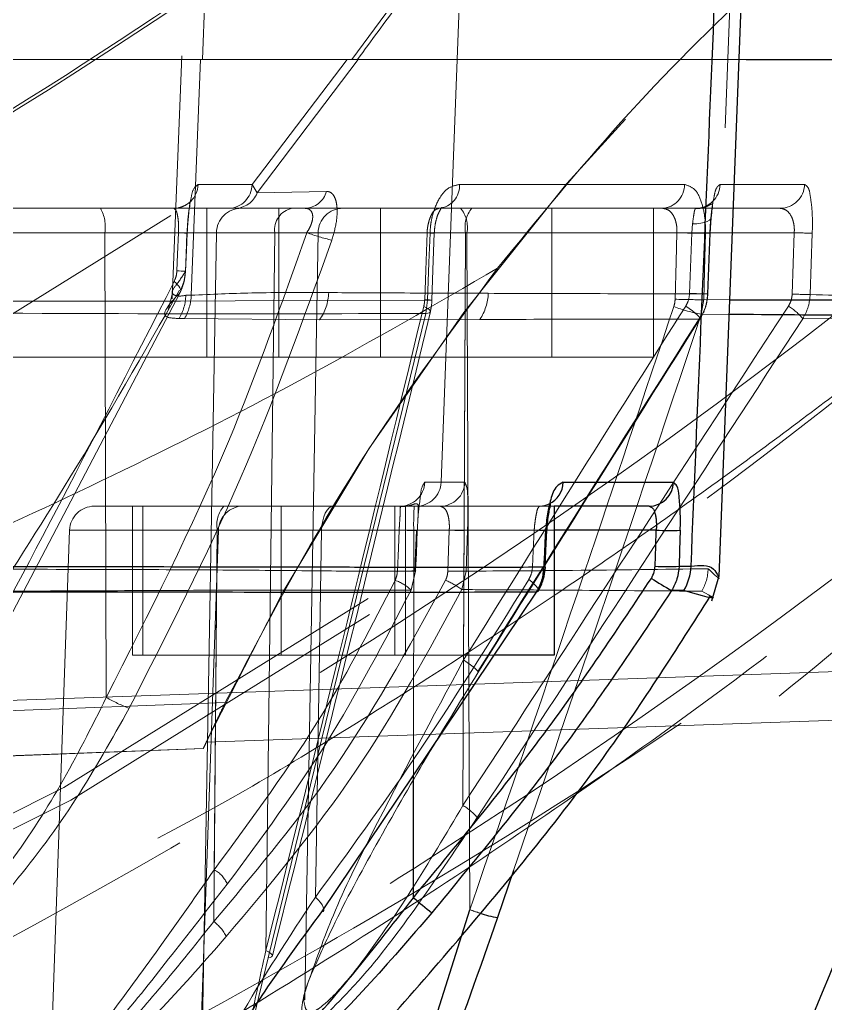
# Model space of a CAD drawing. Header units: millimetres. Extents: x 126 to 938, y 244 to 707.
# Drawn here: x 715.323 to 716.134, y 555.787 to 556.777 of the extents above; entities that cross this region are included whole.
import ezdxf

# ---------------------------------------------------------------- set-up
doc = ezdxf.new("R2010")
doc.units = ezdxf.units.MM
doc.linetypes.add('HIDDEN', pattern=[1.905, 1.27, -0.635])

msp = doc.modelspace()

# ---------------------------------------------------------------- linework, layer by layer
at = {"color": 7, "linetype": 'HIDDEN', "lineweight": 18}
for p, q in [((715.54098, 558.08738), (715.48754, 556.7338)), ((715.50667, 556.73726), (715.55997, 558.08725)), ((715.75203, 556.43725), (715.80944, 557.93725)), ((715.65737, 556.73726), (715.7465, 556.8583)), ((715.48599, 556.74096), (715.47632, 556.49604)), ((708.82942, 556.73726), (716.05453, 556.73726)), ((708.84484, 556.73726), (716.42464, 556.73726)), ((715.65251, 556.73726), (715.48616, 556.73726)), ((715.65737, 556.73726), (715.48797, 556.73726)), ((715.49546, 556.49977), (715.50484, 556.73726)), ((716.36462, 556.73726), (715.50484, 556.73726)), ((716.36651, 556.73726), (715.50667, 556.73726)), ((715.55674, 556.61113), (715.65251, 556.73726)), ((715.66368, 556.73726), (715.56194, 556.60268)), ((715.65251, 556.73726), (715.66368, 556.73726)), ((715.65737, 556.73726), (715.663, 556.73726)), ((716.44406, 556.73726), (715.663, 556.73726)), ((716.71647, 556.73726), (715.66368, 556.73726)), ((715.50239, 556.61118), (715.55674, 556.61113)), ((715.56194, 556.60268), (715.55674, 556.61113)), ((715.7658, 556.61138), (715.99231, 556.61138)), ((716.11336, 556.61138), (716.02829, 556.61138)), ((715.56194, 556.60268), (715.63177, 556.60433)), ((715.40417, 556.58725), (715.19828, 556.58725)), ((715.51121, 556.58725), (715.23621, 556.58725)), ((715.23621, 556.58725), (715.51121, 556.58725)), ((715.47785, 556.58725), (715.26094, 556.58725)), ((715.40417, 556.58725), (715.61013, 556.58725)), ((715.53328, 556.58725), (715.47785, 556.58725)), ((715.51121, 556.58725), (715.51121, 556.43725)), ((715.53328, 556.58725), (715.53926, 556.58725)), ((715.61013, 556.58725), (715.53926, 556.58725)), ((715.76671, 556.58725), (715.54587, 556.58725)), ((715.5838, 556.58725), (715.5838, 556.43725)), ((715.8588, 556.58725), (715.5838, 556.58725)), ((715.5838, 556.58725), (715.8588, 556.58725)), ((715.74496, 556.58725), (715.59725, 556.58725)), ((715.64827, 556.58725), (715.7783, 556.58725)), ((715.68621, 556.58725), (715.68621, 556.43725)), ((715.96121, 556.58725), (715.68621, 556.58725)), ((715.68621, 556.58725), (715.96121, 556.58725)), ((715.97004, 556.58725), (715.74496, 556.58725)), ((715.74858, 556.58782), (715.74868, 556.58765)), ((715.76671, 556.58725), (715.97004, 556.58725)), ((716.08876, 556.58725), (715.7783, 556.58725)), ((715.7783, 556.58725), (716.00368, 556.58725)), ((715.8588, 556.58725), (715.8588, 556.43725)), ((715.96121, 556.58725), (715.96121, 556.43725)), ((716.00368, 556.58725), (716.08876, 556.58725)), ((715.99978, 556.56269), (716.00054, 556.57156)), ((716.01821, 556.56219), (716.01927, 556.57765)), ((715.40851, 556.56269), (715.17447, 556.56269)), ((715.24487, 556.56269), (715.4826, 556.56269)), ((715.40993, 556.09456), (715.40851, 556.56269)), ((715.61184, 556.56269), (715.40851, 556.56269)), ((715.52087, 556.56269), (715.50042, 555.39097)), ((715.77318, 556.56269), (715.52259, 556.56269)), ((715.57066, 555.83984), (715.57958, 556.56269)), ((715.57958, 556.56269), (715.73302, 556.56269)), ((715.62328, 556.56269), (715.60979, 555.79007)), ((715.62328, 556.56269), (715.77183, 556.56269)), ((715.76923, 555.98592), (715.77183, 556.56269)), ((715.76989, 556.13238), (715.77183, 556.56269)), ((715.77183, 556.56269), (716.10298, 556.56269)), ((715.99978, 556.56269), (715.77183, 556.56269)), ((715.77626, 555.88083), (715.77318, 556.56269)), ((715.98469, 556.56269), (715.77318, 556.56269)), ((715.99752, 556.50157), (715.99978, 556.56269)), ((716.01791, 556.56226), (716.01565, 556.50113)), ((716.01829, 556.5622), (716.01603, 556.50108)), ((716.10298, 556.56269), (716.10088, 556.50086)), ((716.11902, 556.50042), (716.12111, 556.56226)), ((715.24374, 556.04405), (715.48436, 556.50244)), ((715.47655, 556.50169), (715.47235, 556.4848)), ((715.73364, 556.4948), (715.73175, 556.48128)), ((716.00928, 556.48058), (716.01181, 556.49526)), ((716.01181, 556.49526), (716.03813, 556.49521)), ((715.57315, 555.83241), (715.73175, 556.48128)), ((716.03755, 556.48037), (716.00928, 556.48058)), ((715.48877, 556.47622), (715.62481, 556.475)), ((715.62481, 556.475), (715.78624, 556.47535)), ((716.11153, 556.47604), (716.33786, 556.47901)), ((715.75203, 556.43725), (713.56112, 556.43725)), ((715.51121, 556.43725), (715.23621, 556.43725)), ((715.23621, 556.43725), (715.51121, 556.43725)), ((715.8588, 556.43725), (715.5838, 556.43725)), ((715.5838, 556.43725), (715.8588, 556.43725)), ((715.96121, 556.43725), (715.68621, 556.43725)), ((715.68621, 556.43725), (715.96121, 556.43725)), ((715.74721, 556.3113), (715.75203, 556.43725)), ((715.74721, 556.3113), (715.73074, 556.3113)), ((715.77112, 556.3113), (715.74721, 556.3113)), ((715.52819, 556.28725), (715.39785, 556.28725)), ((715.39785, 556.28725), (715.52819, 556.28725)), ((715.70072, 556.28725), (715.43621, 556.28725)), ((715.43621, 556.28725), (715.43621, 556.13725)), ((715.44669, 556.28725), (715.44669, 556.13725)), ((715.44669, 556.28725), (715.71121, 556.28725)), ((715.74623, 556.28725), (715.52819, 556.28725)), ((715.52819, 556.28725), (715.70591, 556.28725)), ((715.63891, 556.28725), (715.54785, 556.28725)), ((715.54785, 556.28725), (715.72011, 556.28725)), ((715.58621, 556.28725), (715.58621, 556.13725)), ((715.58621, 556.28725), (715.86121, 556.28725)), ((715.86121, 556.28725), (715.58621, 556.28725)), ((715.84629, 556.28725), (715.63891, 556.28725)), ((715.70072, 556.28725), (715.70072, 556.13725)), ((715.70591, 556.28725), (715.72233, 556.28725)), ((715.71121, 556.13725), (715.71121, 556.28725)), ((715.72011, 556.28725), (715.95677, 556.28725)), ((715.72233, 556.28725), (715.74623, 556.28725)), ((715.86121, 556.28725), (715.84629, 556.28725)), ((715.37286, 556.26312), (715.35282, 555.68929)), ((715.37286, 556.26312), (715.52173, 556.26312)), ((715.52173, 556.26312), (715.37286, 556.26312)), ((715.52286, 556.26312), (715.50253, 555.68084)), ((715.51816, 555.86894), (715.52173, 556.26312)), ((715.51863, 555.92107), (715.52173, 556.26312)), ((715.52173, 556.26312), (715.75543, 556.26312)), ((715.70489, 556.26312), (715.52173, 556.26312)), ((715.52286, 556.26312), (715.62686, 556.26312)), ((715.7196, 556.26312), (715.52286, 556.26312)), ((715.62064, 555.89355), (715.62686, 556.26312)), ((715.62686, 556.26312), (715.84097, 556.26312)), ((715.71943, 556.01615), (715.7196, 556.26312)), ((715.86121, 556.26312), (715.7196, 556.26312)), ((715.75543, 556.26312), (715.75394, 556.22193)), ((715.77235, 556.22184), (715.77385, 556.26304)), ((715.72153, 556.22201), (715.71691, 556.20278)), ((715.71708, 556.20317), (715.72157, 556.22187)), ((715.76796, 556.20324), (715.77235, 556.22184)), ((716.00984, 556.20161), (716.01653, 556.19795)), ((713.24683, 556.01923), (716.95485, 556.14896)), ((715.70072, 556.13725), (715.43621, 556.13725)), ((715.44669, 556.13725), (715.71121, 556.13725)), ((715.80224, 556.13725), (715.58621, 556.13725)), ((715.58621, 556.13725), (715.86121, 556.13725)), ((714.78669, 556.06126), (715.52982, 556.0895)), ((715.5106, 556.0495), (716.24585, 556.07522)), ((714.78337, 556.01556), (715.50771, 556.04309)), ((715.50765, 556.04318), (714.78578, 556.01574))]:
    msp.add_line(p, q, dxfattribs=at)
at = {"color": 7, "linetype": 'Continuous', "lineweight": 25}
for p, q in [((716.02737, 556.21673), (716.09384, 557.93716)), ((716.05453, 556.73726), (716.42656, 556.73726)), ((715.8701, 556.3113), (715.98137, 556.3113)), ((715.95677, 556.28725), (715.86121, 556.28725)), ((715.86121, 556.28725), (715.86121, 556.13725)), ((715.96395, 556.26312), (715.86121, 556.26312)), ((716.02004, 556.19178), (716.02738, 556.21707)), ((715.62703, 555.87861), (715.84343, 556.20074)), ((716.01653, 556.19795), (716.01895, 556.19663)), ((715.86121, 556.13725), (715.80224, 556.13725)), ((715.71934, 555.89294), (715.71943, 556.01615)), ((715.82028, 555.92049), (715.80411, 555.87288))]:
    msp.add_line(p, q, dxfattribs=at)
at = {"color": 7, "linetype": 'HIDDEN', "lineweight": 18, "flags": 128}
for points in [[(716.08244, 557.93725), (716.05994, 557.35485), (716.04538, 556.978), (716.03082, 556.60115), (716.01625, 556.2243)], [(716.00054, 556.57156), (716.00487, 556.57171), (716.00885, 556.57218), (716.01234, 556.57294), (716.01523, 556.57397), (716.01741, 556.57524), (716.01882, 556.5767), (716.0194, 556.5783), (716.01914, 556.57998)], [(715.4826, 556.56269), (715.48172, 556.54121), (715.48103, 556.52433)], [(715.4826, 556.56269), (715.48489, 556.56257), (715.48688, 556.56246), (715.48855, 556.56236), (715.48986, 556.56227), (715.4908, 556.5622), (715.49135, 556.56214), (715.49151, 556.5621), (715.49127, 556.56207)], [(715.48955, 556.52381), (715.49027, 556.54116), (715.49113, 556.56217)], [(715.48969, 556.52371), (715.49057, 556.54519), (715.49127, 556.56207)], [(715.73302, 556.56269), (715.7317, 556.52492), (715.73065, 556.49524)], [(715.73302, 556.56269), (715.73579, 556.56256), (715.73796, 556.56244), (715.73945, 556.56235), (715.74022, 556.56228), (715.74025, 556.56223), (715.73955, 556.56221), (715.73811, 556.56222), (715.73601, 556.56226)], [(715.73364, 556.4948), (715.73496, 556.53258), (715.73601, 556.56226)], [(715.73794, 556.49481), (715.73901, 556.52533), (715.74031, 556.56226)], [(715.98291, 556.49569), (715.98391, 556.53321), (715.98469, 556.56269)], [(716.01358, 556.56226), (716.01259, 556.52474), (716.01181, 556.49526)], [(716.01791, 556.56226), (716.018, 556.56224), (716.01807, 556.56224), (716.01814, 556.56223), (716.01819, 556.56223), (716.01824, 556.56222), (716.01827, 556.56221), (716.01829, 556.5622), (716.01828, 556.56221)], [(715.48969, 556.52371), (715.48994, 556.52373), (715.48978, 556.52378), (715.48923, 556.52384), (715.48829, 556.52391), (715.48697, 556.524), (715.4853, 556.5241), (715.48331, 556.52421), (715.48103, 556.52433)], [(715.47832, 556.51365), (715.48017, 556.51196), (715.48174, 556.51031), (715.48301, 556.50872), (715.48396, 556.50721), (715.48458, 556.50581), (715.48485, 556.50453), (715.48478, 556.5034), (715.48436, 556.50244)], [(716.01565, 556.50113), (716.01574, 556.50112), (716.01582, 556.50111), (716.01588, 556.50111), (716.01594, 556.5011), (716.01598, 556.5011), (716.01601, 556.50109), (716.01603, 556.50108), (716.01603, 556.50108)], [(712.74811, 556.49239), (712.99735, 556.49251), (713.24187, 556.49264), (713.29498, 556.49265), (713.34869, 556.49265), (713.40299, 556.49264), (713.45786, 556.49261), (713.51327, 556.49257), (713.5692, 556.49253), (713.62565, 556.49246), (713.80326, 556.49224), (713.9308, 556.49208), (714.00994, 556.49199), (714.03176, 556.49196), (714.03828, 556.49196), (714.04066, 556.49196), (714.04141, 556.49195), (714.04169, 556.49195), (714.0418, 556.49195), (714.04185, 556.49195), (714.04187, 556.49195), (714.04188, 556.49195), (714.04188, 556.49195), (714.04188, 556.49195), (714.04189, 556.49195), (714.04189, 556.49195), (714.16291, 556.492), (714.29591, 556.4922), (714.43988, 556.49255), (714.81226, 556.49379), (715.15268, 556.49422), (715.19306, 556.49416), (715.2329, 556.49408), (715.2722, 556.49399), (715.31095, 556.49389), (715.34927, 556.49381), (715.38709, 556.49377), (715.42439, 556.49376), (715.46116, 556.49379), (715.46394, 556.4938), (715.48455, 556.49387), (715.53978, 556.49406), (715.62424, 556.49437), (715.73364, 556.4948)], [(715.73364, 556.4948), (715.73575, 556.49477), (715.73718, 556.49476), (715.73789, 556.49478), (715.73785, 556.49483), (715.73708, 556.4949), (715.73559, 556.49499), (715.73343, 556.49511), (715.73065, 556.49524)], [(715.72974, 556.48848), (715.73235, 556.48716), (715.73437, 556.4859), (715.73571, 556.48472), (715.73634, 556.48367), (715.73625, 556.48277), (715.73544, 556.48206), (715.73392, 556.48156), (715.73175, 556.48128)], [(716.00775, 556.47562), (716.00828, 556.47598), (716.00808, 556.47681), (716.00715, 556.47805), (716.00553, 556.47969), (716.00328, 556.48165), (716.00047, 556.48388), (715.9972, 556.4863), (715.99358, 556.48881)], [(715.63891, 556.28725), (715.63661, 556.28679), (715.63439, 556.28543), (715.63234, 556.28322), (715.63053, 556.28024), (715.62904, 556.2766), (715.6279, 556.27242), (715.62716, 556.26788), (715.62686, 556.26312)], [(715.85053, 556.28765), (715.85614, 556.28968), (715.85729, 556.28981), (715.85729, 556.28982)], [(715.70319, 556.2221), (715.70414, 556.24508), (715.70489, 556.26312)], [(715.72324, 556.26304), (715.72336, 556.26292), (715.72269, 556.26284), (715.72125, 556.2628), (715.71909, 556.26279), (715.71628, 556.26282), (715.7129, 556.26289), (715.70906, 556.26299), (715.70489, 556.26312)], [(715.72071, 556.22179), (715.72149, 556.24036), (715.72242, 556.26283)], [(715.72324, 556.26304), (715.72228, 556.24006), (715.72153, 556.22201)], [(715.84097, 556.26312), (715.84003, 556.24241), (715.83929, 556.22612)], [(715.83929, 556.22612), (715.84288, 556.226), (715.84601, 556.2259), (715.84857, 556.22584), (715.85049, 556.22581), (715.85172, 556.22581), (715.85222, 556.22586), (715.85221, 556.22585)], [(715.70319, 556.2221), (715.70736, 556.22196), (715.71119, 556.22186), (715.71457, 556.22179), (715.71738, 556.22176), (715.71954, 556.22177), (715.72098, 556.22181), (715.72165, 556.2219), (715.72153, 556.22201)], [(715.83557, 556.21347), (715.83854, 556.21111), (715.84105, 556.20885), (715.84302, 556.20675), (715.8444, 556.20489), (715.84515, 556.20331), (715.84523, 556.20207), (715.84513, 556.20177)], [(715.78417, 556.11936), (715.78469, 556.11972), (715.78448, 556.12052), (715.78355, 556.12175), (715.78192, 556.12337), (715.77965, 556.12531), (715.77682, 556.12751), (715.77353, 556.12989), (715.76989, 556.13238)], [(715.62064, 555.89355), (715.62335, 555.8908), (715.62561, 555.88816), (715.62735, 555.8857), (715.62851, 555.88352), (715.62907, 555.88167), (715.62901, 555.8802), (715.62832, 555.87918), (715.62703, 555.87861)], [(715.57315, 555.83241), (715.57513, 555.83274), (715.57649, 555.83329), (715.57718, 555.83404), (715.57719, 555.83496), (715.57651, 555.83603), (715.57517, 555.83723), (715.5732, 555.83851), (715.57066, 555.83984)]]:
    msp.add_lwpolyline(points, dxfattribs=at)
at = {"color": 7, "linetype": 'Continuous', "lineweight": 25, "flags": 128}
for points in [[(715.85186, 556.22582), (715.85262, 556.24256), (715.85354, 556.26282)], [(715.85263, 556.26304), (715.85363, 556.26293), (715.85389, 556.26286), (715.85354, 556.26282)], [(715.96273, 556.22678), (715.96341, 556.24714), (715.96395, 556.26312)], [(715.98809, 556.26304), (715.98741, 556.24269), (715.98688, 556.2267)], [(715.85094, 556.22604), (715.85195, 556.22593), (715.85222, 556.22586)], [(715.84513, 556.20177), (715.84465, 556.2012), (715.84343, 556.20074)], [(715.50046, 555.39097), (715.5004, 555.38974), (715.50135, 555.3533), (715.50541, 555.32747), (715.51038, 555.31502), (715.51699, 555.30831), (715.52519, 555.30732), (715.53492, 555.31205), (715.54995, 555.32699), (715.5677, 555.35204), (715.58099, 555.37436), (715.59538, 555.40116), (715.61079, 555.43246), (715.62983, 555.47425), (715.65052, 555.52296), (715.67272, 555.57858), (715.70786, 555.67335), (715.7418, 555.77237), (715.77626, 555.88083), (715.77626, 555.88083)]]:
    msp.add_lwpolyline(points, dxfattribs=at)
at = {"color": 7, "linetype": 'HIDDEN', "lineweight": 18}
for centre, radius, start, end in [((712.47371, 561.18726), 5.5, 269.99998, 90.00002), ((712.47371, 561.18726), 5.5, 269.99998, 90.00002), ((712.4737, 561.18726), 5.93539, 272.000065, 357.999935), ((712.47371, 561.18726), 5.95, 271.99999, 358.00001), ((712.47371, 561.18725), 5.94999, 271.999934, 358.000066), ((717.77371, 554.98725), 2.5, 93.77866, 154.8558), ((715.47767, 556.61199), 0.02474, 270.41548, 358.11909), ((715.53254, 556.61144), 0.0242, 271.75124, 359.26601), ((715.74279, 556.61019), 0.02304, 275.40283, 2.95889), ((715.96867, 556.61086), 0.02365, 273.31625, 1.25909), ((716.00351, 556.61204), 0.02479, 270.40879, 358.47), ((716.08858, 556.61205), 0.02479, 270.41562, 358.46317), ((715.53916, 556.6118), 0.02454, 270.24195, 338.19481), ((715.60947, 556.61035), 0.02311, 271.65002, 344.88015), ((715.37007, 556.56857), 0.03888, 351.31069, 28.72589), ((715.54587, 556.56226), 0.025, 90.00114, 178.99968), ((715.60157, 556.56551), 0.02217, 101.22274, 187.30832), ((715.64828, 556.56225), 0.025, 90.01284, 178.98798), ((715.74471, 556.56833), 0.02902, 348.80675, 40.70706), ((715.80032, 556.56833), 0.02903, 139.31045, 191.18874), ((715.80032, 556.56833), 0.02903, 139.31045, 191.18874), ((715.68412, 556.76142), 0.21146, 250.01368, 257.16339), ((716.00867, 557.1955), 0.63326, 267.82992, 270.44436), ((716.02264, 557.07796), 0.51577, 267.45901, 269.51641), ((716.12846, 557.2464), 0.68418, 267.86597, 269.38511), ((715.43969, 556.50152), 0.05041, 329.98936, 357.95231), ((715.44498, 556.50139), 0.05051, 330.10655, 358.15977), ((715.58347, 556.50407), 0.05054, 324.87774, 358.05026), ((715.74422, 556.50333), 0.05049, 326.34437, 358.06918), ((716.01958, 556.98621), 0.48514, 267.39405, 269.58138), ((716.12796, 557.24127), 0.74091, 267.9053, 269.30814), ((716.00702, 557.13716), 0.64193, 267.84752, 270.42694), ((716.03685, 556.63179), 0.1537, 248.94036, 259.66525), ((716.07088, 556.44398), 0.05177, 38.26042, 59.67831), ((715.70583, 556.31218), 0.02492, 270.16777, 357.98087), ((715.72228, 556.3122), 0.02495, 270.10612, 357.92582), ((715.74619, 556.3122), 0.02495, 270.1091, 357.91598), ((715.39785, 556.26225), 0.025, 90.00075, 177.99688), ((715.54966, 556.26857), 0.02846, 138.96971, 191.03447), ((715.54966, 556.26857), 0.02846, 138.96971, 191.03447), ((715.54785, 556.26226), 0.025, 89.99584, 178.00863), ((716.01278, 556.269), 0.29323, 176.43159, 181.14842), ((715.84624, 556.31023), 0.02298, 270.10683, 295.55106), ((715.76554, 556.46201), 0.19915, 267.08997, 272.39085), ((715.85341, 556.51757), 0.25475, 267.20055, 270.02893), ((715.96618, 556.22619), 0.05011, 330.61535, 357.83405), ((715.68873, 556.17432), 0.04005, 45.28918, 72.35523), ((715.72611, 556.14955), 0.06808, 52.05657, 67.89829), ((715.76411, 556.42112), 0.19945, 267.07548, 272.36825), ((715.49074, 556.23624), 0.1631, 240.3011, 249.24663), ((715.73874, 555.93586), 0.05861, 40.07514, 58.65965), ((715.50539, 555.89582), 0.02852, 22.21628, 62.32406), ((715.85392, 556.09007), 0.22318, 249.63676, 252.34787), ((715.4953, 555.83719), 0.03912, 24.97949, 54.23775)]:
    msp.add_arc(centre, radius, start, end, dxfattribs=at)
at = {"color": 7, "linetype": 'Continuous', "lineweight": 25}
for centre, radius, start, end in [((715.84511, 556.31193), 0.025, 296.21316, 358.55902), ((715.95659, 556.31205), 0.02479, 270.43087, 358.27028), ((715.97689, 556.51431), 0.25152, 267.05105, 272.55288), ((715.97568, 556.47804), 0.25159, 267.05149, 272.55249), ((715.94863, 556.22862), 0.0504, 328.59575, 357.81794), ((716.18552, 556.56715), 0.4191, 237.28151, 240.54564), ((716.10886, 556.34989), 0.60044, 229.55422, 231.82763), ((715.82133, 555.97871), 0.10722, 250.8986, 260.75926)]:
    msp.add_arc(centre, radius, start, end, dxfattribs=at)
at = {"color": 7, "linetype": 'HIDDEN', "lineweight": 18}
for points, knots in [([(713.32422, 555.94271), (713.39997, 555.95612), (713.55506, 555.98358), (713.79058, 556.03844), (714.02387, 556.10312), (714.24828, 556.17633), (714.46913, 556.25863), (714.70096, 556.35681), (714.96272, 556.48321), (715.24364, 556.63952), (715.53665, 556.82814), (715.81932, 557.03818), (716.07888, 557.26003), (716.28913, 557.4644), (716.46201, 557.65074), (716.57322, 557.78161), (716.64919, 557.87641), (716.6896, 557.92815), (716.7301, 557.98138), (716.77065, 558.03614), (716.8112, 558.09244), (716.85514, 558.15519), (716.90593, 558.23015), (716.96651, 558.32337), (717.03615, 558.43611), (717.11342, 558.56913), (717.19669, 558.72325), (717.29871, 558.92904), (717.40571, 559.17365), (717.50579, 559.44242), (717.59077, 559.71076), (717.66172, 559.98299), (717.72009, 560.26331), (717.74642, 560.44713), (717.75922, 560.53652)], [0, 0, 0, 0, 0.033674, 0.068946, 0.10582, 0.139632, 0.172255, 0.20898, 0.249812, 0.299457, 0.349625, 0.402272, 0.453508, 0.499002, 0.530557, 0.564763, 0.574161, 0.583741, 0.593502, 0.603445, 0.61357, 0.623876, 0.636985, 0.653208, 0.672544, 0.694992, 0.720552, 0.749221, 0.795531, 0.837364, 0.874724, 0.918717, 0.960475, 1, 1, 1, 1]), ([(717.74884, 560.47261), (717.7305, 560.34897), (717.68872, 560.06727), (717.57569, 559.63879), (717.42042, 559.19205), (717.22849, 558.76699), (717.00437, 558.36625), (716.75049, 557.9924), (716.47009, 557.64739), (716.13336, 557.29894), (715.73439, 556.95991), (715.2706, 556.6454), (714.78714, 556.38604), (714.2908, 556.18256), (713.81765, 556.03516), (713.50702, 555.97745), (713.3682, 555.95166)], [0, 0, 0, 0, 0.055568, 0.126608, 0.196696, 0.265763, 0.333769, 0.40069, 0.466522, 0.531278, 0.615982, 0.698907, 0.780096, 0.859549, 0.937235, 1, 1, 1, 1]), ([(718.36634, 560.21503), (718.32999, 560.02753), (718.25729, 559.65243), (718.08016, 559.10623), (717.85521, 558.57822), (717.57938, 558.07401), (717.25608, 557.59822), (716.88812, 557.15507), (716.47861, 556.74881), (716.04624, 556.3959), (715.59849, 556.09423), (715.13586, 555.83786), (714.63964, 555.61919), (714.11459, 555.44399), (713.57296, 555.3204), (713.02487, 555.24357), (712.65747, 555.23402), (712.47371, 555.22925)], [0, 0, 0, 0, 0.068199, 0.136432, 0.204715, 0.273056, 0.341471, 0.409974, 0.478574, 0.54729, 0.609103, 0.671276, 0.736055, 0.80262, 0.86875, 0.934351, 1, 1, 1, 1]), ([(716.69656, 557.24331), (716.67659, 557.23357), (716.62774, 557.20977), (716.54283, 557.16415), (716.4505, 557.10939), (716.36076, 557.05045), (716.28224, 556.99437), (716.18368, 556.91819), (716.06351, 556.8139), (715.92762, 556.67789), (715.84478, 556.57666), (715.80416, 556.52702)], [0, 0, 0, 0, 0.057736, 0.141212, 0.250421, 0.336595, 0.420164, 0.501131, 0.660243, 0.833374, 1, 1, 1, 1]), ([(715.74816, 556.85357), (715.73363, 556.8336), (715.70537, 556.79474), (715.67686, 556.75606), (715.663, 556.73726)], [0, 0, 0, 0, 0.513887, 1, 1, 1, 1]), ([(714.32608, 555.43201), (714.52368, 555.50266), (714.91933, 555.64413), (715.4812, 555.93538), (716.01464, 556.2768), (716.33618, 556.5503), (716.49636, 556.68656)], [0, 0, 0, 0, 0.249132, 0.498847, 0.750329, 1, 1, 1, 1]), ([(716.49486, 556.68734), (716.47063, 556.66617), (716.4123, 556.61521), (716.30806, 556.52812), (716.20421, 556.44551), (716.1096, 556.37357), (716.03366, 556.31758), (715.95094, 556.25862), (715.86123, 556.19701), (715.76438, 556.13301), (715.66001, 556.06731), (715.49439, 555.96573), (715.3265, 555.8843), (715.15701, 555.79509), (714.91169, 555.66225), (714.67943, 555.5804), (714.49332, 555.51481)], [0, 0, 0, 0, 0.041355, 0.099537, 0.17456, 0.211876, 0.25229, 0.295805, 0.342425, 0.392152, 0.444988, 0.500938, 0.641743, 0.684457, 0.747151, 1, 1, 1, 1]), ([(716.69848, 556.68362), (716.56139, 556.56087), (716.28736, 556.3155), (715.91417, 556.04593), (715.60452, 555.84838), (715.36603, 555.71095), (715.12219, 555.58321), (714.95498, 555.50759), (714.87128, 555.46975)], [0, 0, 0, 0, 0.250349, 0.500419, 0.625483, 0.750246, 0.87499, 1, 1, 1, 1]), ([(715.49127, 556.56207), (715.49143, 556.56547), (715.49176, 556.57211), (715.49268, 556.58158), (715.49375, 556.5902), (715.49561, 556.59873), (715.49683, 556.60695), (715.50103, 556.61015), (715.50239, 556.61118)], [0, 0, 0, 0, 0.1976984, 0.3867684, 0.5537725, 0.6999268, 0.9031562, 1, 1, 1, 1]), ([(715.73601, 556.56226), (715.73623, 556.5655), (715.73667, 556.57193), (715.73927, 556.58393), (715.74435, 556.59656), (715.75356, 556.60857), (715.76203, 556.61052), (715.7658, 556.61138)], [0, 0, 0, 0, 0.156827, 0.311562, 0.590203, 0.817645, 1, 1, 1, 1]), ([(715.99231, 556.61138), (715.99575, 556.61019), (716.00406, 556.6073), (716.00971, 556.59368), (716.01335, 556.57869), (716.0135, 556.56794), (716.01358, 556.56226)], [0, 0, 0, 0, 0.183182, 0.442793, 0.705927, 1, 1, 1, 1]), ([(716.02829, 556.61138), (716.02724, 556.61056), (716.0239, 556.60792), (716.0225, 556.60009), (716.02031, 556.59068), (716.01955, 556.58371), (716.01914, 556.57998)], [0, 0, 0, 0, 0.117067, 0.374298, 0.665295, 1, 1, 1, 1]), ([(716.12111, 556.56226), (716.12119, 556.56676), (716.12134, 556.57569), (716.12082, 556.58853), (716.11905, 556.59927), (716.11794, 556.60793), (716.11445, 556.61057), (716.11336, 556.61138)], [0, 0, 0, 0, 0.265265, 0.526795, 0.748768, 0.922036, 1, 1, 1, 1]), ([(715.63177, 556.60433), (715.63306, 556.60416), (715.63573, 556.60382), (715.63896, 556.60059), (715.64111, 556.59586), (715.64236, 556.58961), (715.64257, 556.5821), (715.64154, 556.57032), (715.63894, 556.5614), (715.63714, 556.55524)], [0, 0, 0, 0, 0.069261, 0.144254, 0.237233, 0.352787, 0.491363, 0.648858, 1, 1, 1, 1]), ([(715.49089, 556.59117), (715.48979, 556.59054), (715.48706, 556.58898), (715.48402, 556.58815), (715.48221, 556.58765)], [0, 0, 0, 0, 0.403341, 1, 1, 1, 1]), ([(715.49149, 556.56211), (715.49165, 556.56577), (715.49193, 556.5724), (715.49302, 556.58107), (715.49319, 556.58722), (715.49455, 556.59076), (715.49305, 556.59305), (715.49179, 556.59162), (715.491, 556.59123), (715.49089, 556.59117)], [0, 0, 0, 0, 0.329709, 0.597745, 0.785162, 0.887102, 0.919471, 0.987829, 1, 1, 1, 1]), ([(715.74033, 556.56225), (715.74053, 556.565), (715.74089, 556.57001), (715.74238, 556.57644), (715.74417, 556.58185), (715.74586, 556.58453), (715.74784, 556.589), (715.74854, 556.58788), (715.74858, 556.58782)], [0, 0, 0, 0, 0.295409, 0.539557, 0.729007, 0.863746, 0.992258, 1, 1, 1, 1]), ([(716.01927, 556.57765), (716.01954, 556.57981), (716.02, 556.58346), (716.02012, 556.58763), (716.02103, 556.59064), (716.01916, 556.59183), (716.01705, 556.58998), (716.0137, 556.58879), (716.00895, 556.58712), (716.00529, 556.58702), (716.00333, 556.58697)], [0, 0, 0, 0, 0.204906, 0.347475, 0.424325, 0.456728, 0.528277, 0.650915, 0.813344, 1, 1, 1, 1]), ([(715.47785, 556.58725), (715.47861, 556.58666), (715.4804, 556.58525), (715.48138, 556.58158), (715.48222, 556.57745), (715.48264, 556.57277), (715.48284, 556.56779), (715.48268, 556.56439), (715.4826, 556.56269)], [0, 0, 0, 0, 0.110522, 0.2584978, 0.4210141, 0.6058679, 0.8021306, 1, 1, 1, 1]), ([(715.61184, 556.56269), (715.61283, 556.56427), (715.6147, 556.56724), (715.61663, 556.5718), (715.61774, 556.57594), (715.61798, 556.57963), (715.61734, 556.58279), (715.61577, 556.58533), (715.61322, 556.58701), (715.6112, 556.58717), (715.61013, 556.58725)], [0, 0, 0, 0, 0.1840221, 0.3472166, 0.4879985, 0.6069413, 0.7097332, 0.8025969, 0.894936, 1, 1, 1, 1]), ([(715.74496, 556.58725), (715.7434, 556.5867), (715.73996, 556.58549), (715.73746, 556.58089), (715.73556, 556.57651), (715.73432, 556.57217), (715.73341, 556.56752), (715.73315, 556.56431), (715.73302, 556.56269)], [0, 0, 0, 0, 0.166453, 0.3667, 0.509839, 0.666481, 0.831611, 1, 1, 1, 1]), ([(715.98469, 556.56269), (715.98473, 556.56431), (715.98479, 556.56751), (715.98412, 556.57219), (715.98289, 556.57656), (715.98069, 556.58112), (715.97678, 556.5859), (715.97232, 556.5868), (715.97004, 556.58725)], [0, 0, 0, 0, 0.153229, 0.303169, 0.446669, 0.58128, 0.785346, 1, 1, 1, 1]), ([(716.00054, 556.57156), (716.00076, 556.57366), (716.00115, 556.57749), (716.00206, 556.58225), (716.0025, 556.58558), (716.0034, 556.58685), (716.00368, 556.58725)], [0, 0, 0, 0, 0.393242, 0.71374, 0.909097, 1, 1, 1, 1]), ([(716.01914, 556.57998), (716.01883, 556.57672), (716.01829, 556.57082), (716.01803, 556.56491), (716.01791, 556.56226)], [0, 0, 0, 0, 0.5521761, 1, 1, 1, 1]), ([(716.08876, 556.58725), (716.09077, 556.58687), (716.09526, 556.58603), (716.0992, 556.58104), (716.10141, 556.57613), (716.10254, 556.57179), (716.10311, 556.56727), (716.10302, 556.56423), (716.10298, 556.56269)], [0, 0, 0, 0, 0.190692, 0.426485, 0.565097, 0.709257, 0.85278, 1, 1, 1, 1]), ([(715.40993, 556.09456), (715.45302, 556.17958), (715.53001, 556.3315), (715.58682, 556.49201), (715.61184, 556.56269)], [0, 0, 0, 0, 0.559605, 1, 1, 1, 1]), ([(715.63714, 556.55524), (715.60806, 556.47442), (715.54996, 556.31293), (715.47192, 556.16008), (715.43294, 556.08372)], [0, 0, 0, 0, 0.500452, 1, 1, 1, 1]), ([(715.80416, 556.52702), (715.7416, 556.49066), (715.61816, 556.4189), (715.4309, 556.32399), (715.15759, 556.19691), (714.94061, 556.11755), (714.78669, 556.06126)], [0, 0, 0, 0, 0.193618, 0.382081, 0.561679, 1, 1, 1, 1]), ([(715.49007, 556.49972), (715.48678, 556.49902), (715.48218, 556.49804), (715.47404, 556.50208), (715.48282, 556.51292), (715.48695, 556.51941), (715.48969, 556.52371)], [0, 0, 0, 0, 0.251537, 0.352353, 0.570331, 1, 1, 1, 1]), ([(715.47832, 556.51365), (715.47913, 556.51554), (715.48058, 556.51897), (715.48089, 556.52267), (715.48103, 556.52433)], [0, 0, 0, 0, 0.551823, 1, 1, 1, 1]), ([(715.48436, 556.50244), (715.48582, 556.5058), (715.48877, 556.5126), (715.48938, 556.51998), (715.48969, 556.52371)], [0, 0, 0, 0, 0.49496, 1, 1, 1, 1]), ([(715.48484, 556.50469), (715.48599, 556.50746), (715.48854, 556.51358), (715.4892, 556.52019), (715.48955, 556.52381)], [0, 0, 0, 0, 0.452571, 1, 1, 1, 1]), ([(715.80416, 556.52702), (715.7532, 556.45826), (715.65039, 556.31956), (715.57024, 556.16663), (715.52982, 556.0895)], [0, 0, 0, 0, 0.495669, 1, 1, 1, 1]), ([(715.47832, 556.51365), (715.43441, 556.42785), (715.3561, 556.27486), (715.27487, 556.1234), (715.2392, 556.05688)], [0, 0, 0, 0, 0.560781, 1, 1, 1, 1]), ([(715.48368, 556.50478), (715.4475, 556.4415), (715.38213, 556.32718), (715.28666, 556.17913), (715.21482, 556.06659), (715.15542, 555.97972), (715.10182, 555.90274), (715.04289, 555.81916), (714.97076, 555.71739), (714.87848, 555.58725), (714.76097, 555.421), (714.6751, 555.29726), (714.6279, 555.22925)], [0, 0, 0, 0, 0.142274, 0.257015, 0.343828, 0.40293, 0.462434, 0.526939, 0.602574, 0.705956, 0.838389, 1, 1, 1, 1]), ([(715.48436, 556.50244), (715.4748, 556.49226), (715.46059, 556.47712), (715.47773, 556.47651), (715.48334, 556.47631)], [0, 0, 0, 0, 0.6723115, 1, 1, 1, 1]), ([(715.49546, 556.49977), (715.49442, 556.49972), (715.49262, 556.49965), (715.49082, 556.4997), (715.49007, 556.49972)], [0, 0, 0, 0, 0.580721, 1, 1, 1, 1]), ([(715.63398, 556.50235), (715.60813, 556.50246), (715.56194, 556.50265), (715.51579, 556.50065), (715.49546, 556.49977)], [0, 0, 0, 0, 0.559586, 1, 1, 1, 1]), ([(715.79468, 556.50163), (715.76468, 556.50175), (715.71112, 556.50196), (715.65755, 556.50224), (715.63398, 556.50235)], [0, 0, 0, 0, 0.559995, 1, 1, 1, 1]), ([(716.01565, 556.50113), (715.9744, 556.50118), (715.90074, 556.50128), (715.82709, 556.50152), (715.79468, 556.50163)], [0, 0, 0, 0, 0.560014, 1, 1, 1, 1]), ([(715.99752, 556.50157), (715.99724, 556.49904), (715.99673, 556.49452), (715.99454, 556.49055), (715.99358, 556.48881)], [0, 0, 0, 0, 0.5605066, 1, 1, 1, 1]), ([(716.00775, 556.47562), (716.00992, 556.47961), (716.01425, 556.48759), (716.01519, 556.49662), (716.01565, 556.50113)], [0, 0, 0, 0, 0.500413, 1, 1, 1, 1]), ([(716.0083, 556.47618), (716.0104, 556.48008), (716.01459, 556.48787), (716.0155, 556.49667), (716.01596, 556.50107)], [0, 0, 0, 0, 0.5008682, 1, 1, 1, 1]), ([(716.09701, 556.48867), (716.09818, 556.4908), (716.10028, 556.49462), (716.1007, 556.49895), (716.10088, 556.50086)], [0, 0, 0, 0, 0.558281, 1, 1, 1, 1]), ([(716.11153, 556.47604), (716.11357, 556.47982), (716.11768, 556.48745), (716.11857, 556.49607), (716.11902, 556.50042)], [0, 0, 0, 0, 0.495926, 1, 1, 1, 1]), ([(716.34149, 556.49615), (716.29995, 556.49662), (716.22578, 556.49746), (716.15164, 556.49951), (716.11902, 556.50042)], [0, 0, 0, 0, 0.5600406, 1, 1, 1, 1]), ([(715.72974, 556.48848), (715.73, 556.48972), (715.73047, 556.49196), (715.73059, 556.49424), (715.73065, 556.49524)], [0, 0, 0, 0, 0.557371, 1, 1, 1, 1]), ([(715.7364, 556.48332), (715.73676, 556.48503), (715.73757, 556.48882), (715.73781, 556.49269), (715.73794, 556.49481)], [0, 0, 0, 0, 0.451326, 1, 1, 1, 1]), ([(715.98291, 556.49569), (715.98282, 556.49429), (715.98265, 556.4918), (715.98194, 556.48941), (715.98162, 556.48835)], [0, 0, 0, 0, 0.5602827, 1, 1, 1, 1]), ([(715.73175, 556.48128), (715.64148, 556.4811), (715.44836, 556.48073), (715.14176, 556.48262), (714.80121, 556.48254), (714.43071, 556.48148), (714.03481, 556.48113), (713.6184, 556.4823), (713.18742, 556.48257), (712.89533, 556.48244), (712.74797, 556.48238)], [0, 0, 0, 0, 0.09077, 0.19416, 0.308279, 0.433164, 0.566678, 0.706322, 0.851841, 1, 1, 1, 1]), ([(715.72974, 556.48848), (715.70041, 556.36726), (715.64806, 556.15088), (715.5943, 555.93484), (715.57066, 555.83984)], [0, 0, 0, 0, 0.560219, 1, 1, 1, 1]), ([(715.57727, 555.83453), (715.60159, 555.93225), (715.65536, 556.14834), (715.70772, 556.36477), (715.7364, 556.48332)], [0, 0, 0, 0, 0.452268, 1, 1, 1, 1]), ([(716.09701, 556.48867), (716.03587, 556.39479), (715.92668, 556.22716), (715.81734, 556.05963), (715.76923, 555.98592)], [0, 0, 0, 0, 0.560005, 1, 1, 1, 1]), ([(715.76989, 556.13238), (715.81145, 556.19904), (715.88567, 556.31806), (715.96061, 556.43664), (715.99358, 556.48881)], [0, 0, 0, 0, 0.560029, 1, 1, 1, 1]), ([(715.77626, 555.88083), (715.81485, 555.99414), (715.88378, 556.19649), (715.95173, 556.39917), (715.98162, 556.48835)], [0, 0, 0, 0, 0.5599832, 1, 1, 1, 1]), ([(716.00928, 556.48058), (715.97125, 556.36705), (715.90867, 556.18021), (715.84519, 555.99367), (715.82028, 555.92049)], [0, 0, 0, 0, 0.607649, 1, 1, 1, 1]), ([(715.48334, 556.47631), (715.48432, 556.47628), (715.48613, 556.47622), (715.48794, 556.47622), (715.48877, 556.47622)], [0, 0, 0, 0, 0.54374, 1, 1, 1, 1]), ([(715.78359, 555.9736), (715.84485, 556.06736), (715.95425, 556.23478), (716.06347, 556.40232), (716.11153, 556.47604)], [0, 0, 0, 0, 0.560007, 1, 1, 1, 1]), ([(716.00775, 556.47562), (715.96582, 556.40924), (715.89095, 556.29071), (715.8168, 556.17172), (715.78417, 556.11936)], [0, 0, 0, 0, 0.559976, 1, 1, 1, 1]), ([(715.78429, 556.12084), (715.81785, 556.17468), (715.89201, 556.29368), (715.96689, 556.41222), (716.00789, 556.47712)], [0, 0, 0, 0, 0.452511, 1, 1, 1, 1]), ([(715.78624, 556.47535), (715.82762, 556.47543), (715.90145, 556.47555), (715.97529, 556.4756), (716.00775, 556.47562)], [0, 0, 0, 0, 0.560329, 1, 1, 1, 1]), ([(714.87128, 555.46975), (714.96502, 555.51056), (715.15243, 555.59217), (715.42615, 555.73011), (715.73708, 555.90436), (716.07984, 556.12204), (716.31738, 556.31103), (716.43566, 556.40514)], [0, 0, 0, 0, 0.167667, 0.335197, 0.502428, 0.752236, 1, 1, 1, 1]), ([(715.97131, 555.41458), (715.97199, 555.41461), (715.97945, 555.41492), (715.94265, 555.39718), (715.92492, 555.38544), (715.87197, 555.35925), (715.81721, 555.3323), (715.75312, 555.30225), (715.70202, 555.27902), (715.66476, 555.26242), (715.64176, 555.25229), (715.62, 555.2428), (715.59966, 555.23402), (715.58091, 555.22598), (715.54325, 555.21), (715.47848, 555.18303), (715.38094, 555.14398), (715.27684, 555.10424), (715.19219, 555.0788), (715.13652, 555.06767), (715.1052, 555.06852), (715.07775, 555.07071), (715.04951, 555.07378), (715.01981, 555.07807), (714.979, 555.08533), (714.92984, 555.09648), (714.87522, 555.11179), (714.82715, 555.12728), (714.78568, 555.14197), (714.7509, 555.15518), (714.72735, 555.16452), (714.71304, 555.17036), (714.70594, 555.17327), (714.69961, 555.17589), (714.69405, 555.17822), (714.68925, 555.18025), (714.6761, 555.18577), (714.65692, 555.19542), (714.63188, 555.20297), (714.62609, 555.21743), (714.62721, 555.22589), (714.63148, 555.23485), (714.63869, 555.24464), (714.64882, 555.25532), (714.66177, 555.26685), (714.67632, 555.27826), (714.69343, 555.29063), (714.71491, 555.30509), (714.74442, 555.32374), (714.78378, 555.34727), (714.83481, 555.37647), (714.89873, 555.41193), (714.96865, 555.4501), (715.02393, 555.4802), (715.05957, 555.4997), (715.07809, 555.50984), (715.095, 555.51912), (715.11023, 555.5275), (715.12372, 555.53494), (715.18151, 555.56686), (715.28637, 555.62573), (715.43912, 555.71354), (715.59305, 555.80532), (715.74328, 555.90141), (715.88862, 555.99987), (716.05676, 556.12116), (716.2182, 556.24438), (716.32832, 556.33927), (716.36934, 556.37462)], [0, 0, 0, 0, 0.000529, 0.005776, 0.016496, 0.031017, 0.049998, 0.070228, 0.090151, 0.097582, 0.104682, 0.111388, 0.117642, 0.123401, 0.128619, 0.152208, 0.182682, 0.217404, 0.24629, 0.257369, 0.265105, 0.27266, 0.280652, 0.289096, 0.298009, 0.315667, 0.331667, 0.34592, 0.358336, 0.368836, 0.377351, 0.379739, 0.381899, 0.383828, 0.385528, 0.386996, 0.388231, 0.397554, 0.405855, 0.407914, 0.410134, 0.41285, 0.416235, 0.420364, 0.425271, 0.430873, 0.435978, 0.443106, 0.452746, 0.465473, 0.481852, 0.502417, 0.527236, 0.549159, 0.555605, 0.561559, 0.567, 0.571903, 0.576248, 0.580018, 0.627678, 0.677859, 0.728886, 0.779087, 0.828515, 0.877191, 0.954253, 1, 1, 1, 1]), ([(714.50237, 555.04724), (714.50402, 555.04968), (714.50705, 555.0542), (714.51634, 555.06864), (714.53618, 555.08781), (714.5641, 555.11162), (714.59758, 555.13645), (714.63595, 555.16295), (714.68097, 555.19248), (714.72914, 555.2231), (714.78276, 555.25695), (714.84758, 555.29814), (714.93088, 555.35066), (715.02078, 555.40735), (715.10759, 555.46199), (715.18084, 555.50775), (715.24508, 555.54752), (715.35009, 555.61176), (715.50121, 555.69497), (715.69995, 555.81238), (715.88622, 555.9393), (716.07505, 556.08358), (716.22705, 556.21039), (716.3196, 556.29722), (716.34866, 556.32449)], [0, 0, 0, 0, 0.003925, 0.007257, 0.02285, 0.040265, 0.056254, 0.078319, 0.102391, 0.127975, 0.154357, 0.186862, 0.230292, 0.285543, 0.328446, 0.366944, 0.400605, 0.429095, 0.530927, 0.63038, 0.736504, 0.830959, 0.946909, 1, 1, 1, 1]), ([(715.72324, 556.26304), (715.72354, 556.26929), (715.72408, 556.28079), (715.72623, 556.29548), (715.72716, 556.30598), (715.72994, 556.31011), (715.73074, 556.3113)], [0, 0, 0, 0, 0.3795463, 0.6994248, 0.9132974, 1, 1, 1, 1]), ([(715.77112, 556.3113), (715.77175, 556.30989), (715.7742, 556.30439), (715.77376, 556.29311), (715.77438, 556.27855), (715.77403, 556.26831), (715.77385, 556.26304)], [0, 0, 0, 0, 0.094487, 0.368881, 0.675782, 1, 1, 1, 1]), ([(715.70591, 556.28725), (715.70596, 556.28707), (715.70617, 556.28639), (715.70603, 556.28403), (715.70604, 556.28068), (715.70577, 556.27642), (715.70543, 556.2707), (715.70511, 556.26621), (715.70489, 556.26312)], [0, 0, 0, 0, 0.0240034, 0.0868787, 0.2892821, 0.4420437, 0.6158667, 1, 1, 1, 1]), ([(715.71897, 556.28894), (715.71862, 556.28884), (715.71653, 556.28822), (715.71231, 556.28693), (715.70826, 556.28684), (715.70606, 556.28679)], [0, 0, 0, 0, 0.0815613, 0.4990189, 1, 1, 1, 1]), ([(715.72327, 556.2629), (715.72342, 556.26623), (715.72368, 556.27221), (715.72421, 556.28023), (715.72428, 556.28529), (715.72416, 556.28947), (715.72121, 556.28988), (715.71978, 556.28928), (715.71897, 556.28894)], [0, 0, 0, 0, 0.322104, 0.579893, 0.755985, 0.849107, 0.913964, 1, 1, 1, 1]), ([(715.75543, 556.26312), (715.75549, 556.26466), (715.7556, 556.26771), (715.75528, 556.27217), (715.75462, 556.27639), (715.75333, 556.28071), (715.75122, 556.2854), (715.74784, 556.28666), (715.74623, 556.28725)], [0, 0, 0, 0, 0.1658616, 0.3286349, 0.4828276, 0.6242199, 0.8218246, 1, 1, 1, 1]), ([(715.84097, 556.26312), (715.8411, 556.2647), (715.84135, 556.2678), (715.8419, 556.2723), (715.84252, 556.27647), (715.84347, 556.28069), (715.84406, 556.28461), (715.84572, 556.28658), (715.84629, 556.28725)], [0, 0, 0, 0, 0.189463, 0.372834, 0.543624, 0.694572, 0.895841, 1, 1, 1, 1]), ([(715.72153, 556.22201), (715.7015, 556.2219), (715.655, 556.22166), (715.57608, 556.22268), (715.47837, 556.22332), (715.36013, 556.22368), (715.21454, 556.2239), (715.10779, 556.22328), (715.04802, 556.22293)], [0, 0, 0, 0, 0.089232, 0.207125, 0.35153, 0.524482, 0.733783, 1, 1, 1, 1]), ([(716.01625, 556.2243), (715.97072, 556.22366), (715.88943, 556.22251), (715.80812, 556.22204), (715.77235, 556.22184)], [0, 0, 0, 0, 0.560064, 1, 1, 1, 1]), ([(715.83929, 556.22612), (715.839, 556.22362), (715.8385, 556.21918), (715.83646, 556.21521), (715.83557, 556.21347)], [0, 0, 0, 0, 0.56299, 1, 1, 1, 1]), ([(716.02617, 556.21678), (716.02652, 556.21624), (716.02973, 556.21136), (716.0226, 556.21821), (716.01625, 556.2243)], [0, 0, 0, 0, 0.110183, 1, 1, 1, 1]), ([(715.75172, 556.21263), (715.71412, 556.14421), (715.64707, 556.02218), (715.55751, 555.91571), (715.51816, 555.86894)], [0, 0, 0, 0, 0.560679, 1, 1, 1, 1]), ([(715.51863, 555.92107), (715.55683, 555.97277), (715.62514, 556.06525), (715.6777, 556.16743), (715.70087, 556.21248)], [0, 0, 0, 0, 0.559106, 1, 1, 1, 1]), ([(715.83557, 556.21347), (715.79748, 556.15216), (715.72964, 556.04294), (715.65387, 555.93909), (715.62064, 555.89355)], [0, 0, 0, 0, 0.561461, 1, 1, 1, 1]), ([(715.70087, 556.21248), (715.70156, 556.21422), (715.70278, 556.21732), (715.70306, 556.22064), (715.70319, 556.2221)], [0, 0, 0, 0, 0.5590987, 1, 1, 1, 1]), ([(715.75394, 556.22193), (715.75377, 556.22013), (715.75348, 556.21692), (715.75226, 556.21394), (715.75172, 556.21263)], [0, 0, 0, 0, 0.56014, 1, 1, 1, 1]), ([(715.04343, 556.2024), (715.10284, 556.20204), (715.20925, 556.2014), (715.35462, 556.2018), (715.47313, 556.20244), (715.57121, 556.20281), (715.65034, 556.20273), (715.69691, 556.20277), (715.71691, 556.20278)], [0, 0, 0, 0, 0.264636, 0.474001, 0.647532, 0.792574, 0.910888, 1, 1, 1, 1]), ([(715.53076, 555.85371), (715.5759, 555.90761), (715.66678, 556.0161), (715.73409, 556.14059), (715.76796, 556.20324)], [0, 0, 0, 0, 0.4967938, 1, 1, 1, 1]), ([(715.71691, 556.20278), (715.68982, 556.15071), (715.63593, 556.0471), (715.56638, 555.95327), (715.53179, 555.9066)], [0, 0, 0, 0, 0.502569, 1, 1, 1, 1]), ([(715.76796, 556.20324), (715.78231, 556.20317), (715.82272, 556.20299), (715.90334, 556.20245), (715.96962, 556.20192), (716.00984, 556.20161)], [0, 0, 0, 0, 0.177978, 0.501087, 1, 1, 1, 1]), ([(715.76923, 555.98592), (715.75215, 555.95723), (715.71917, 555.90181), (715.67507, 555.83707), (715.64403, 555.7987), (715.62807, 555.78421), (715.62061, 555.77874), (715.61278, 555.77715), (715.60683, 555.78898), (715.61857, 555.82277), (715.63922, 555.88071), (715.69308, 555.98988), (715.73866, 556.07445), (715.76989, 556.13238)], [0, 0, 0, 0, 0.15303, 0.295568, 0.358406, 0.379236, 0.393271, 0.40207, 0.410274, 0.445924, 0.558862, 0.697824, 1, 1, 1, 1]), ([(715.78417, 556.11936), (715.76568, 556.08926), (715.72948, 556.03032), (715.67984, 555.94321), (715.64235, 555.87411), (715.61994, 555.82366), (715.60738, 555.79469), (715.60645, 555.77691), (715.60609, 555.77004)], [0, 0, 0, 0, 0.268715, 0.526225, 0.763371, 0.865298, 0.947985, 1, 1, 1, 1]), ([(715.16091, 555.84283), (715.16084, 555.84033), (715.16058, 555.83105), (715.1657, 555.81304), (715.19207, 555.81135), (715.21139, 555.82324), (715.23097, 555.83727), (715.2525, 555.85643), (715.2796, 555.88506), (715.31982, 555.93576), (715.36547, 556.00578), (715.3951, 556.06496), (715.40993, 556.09456)], [0, 0, 0, 0, 0.018485, 0.068492, 0.113774, 0.184402, 0.232395, 0.288985, 0.393663, 0.518804, 0.759297, 1, 1, 1, 1]), ([(715.43294, 556.08372), (715.41566, 556.05291), (715.38115, 555.99138), (715.31963, 555.90782), (715.2633, 555.84701), (715.21624, 555.81298), (715.18865, 555.79822), (715.16123, 555.79999), (715.15327, 555.82424), (715.15748, 555.85073), (715.17112, 555.89782), (715.20075, 555.96299), (715.22881, 556.01591), (715.24374, 556.04405)], [0, 0, 0, 0, 0.15899, 0.317496, 0.466663, 0.530032, 0.577861, 0.60797, 0.636949, 0.67807, 0.730149, 0.85647, 1, 1, 1, 1]), ([(715.50765, 556.04318), (715.50771, 556.04331), (715.50817, 556.04428), (715.50926, 556.04666), (715.51128, 556.05093), (715.51531, 556.05951), (715.52156, 556.07258), (715.52693, 556.08359), (715.52982, 556.0895)], [0, 0, 0, 0, 0.008852, 0.0621, 0.153399, 0.284386, 0.615791, 1, 1, 1, 1]), ([(715.5106, 556.0495), (715.51005, 556.04832), (715.50906, 556.04621), (715.50808, 556.04411), (715.50765, 556.04318)], [0, 0, 0, 0, 0.559623, 1, 1, 1, 1]), ([(715.60609, 555.77004), (715.60705, 555.76827), (715.60917, 555.76437), (715.62353, 555.76781), (715.6403, 555.78407), (715.6783, 555.82329), (715.72633, 555.8882), (715.76398, 555.94435), (715.78359, 555.9736)], [0, 0, 0, 0, 0.019439, 0.043005, 0.135087, 0.276008, 0.623002, 1, 1, 1, 1]), ([(715.35282, 555.68929), (715.35411, 555.69213), (715.35829, 555.70135), (715.37123, 555.71803), (715.39029, 555.7442), (715.4232, 555.7874), (715.46709, 555.84708), (715.5011, 555.8959), (715.51863, 555.92107)], [0, 0, 0, 0, 0.032768, 0.106297, 0.220496, 0.37412, 0.677243, 1, 1, 1, 1]), ([(715.53179, 555.9066), (715.512, 555.88134), (715.47375, 555.83252), (715.4219, 555.76644), (715.37469, 555.71717), (715.36011, 555.68999), (715.34246, 555.6769), (715.34645, 555.67378), (715.34668, 555.6736)], [0, 0, 0, 0, 0.320799, 0.620006, 0.865748, 0.950428, 0.997129, 1, 1, 1, 1]), ([(715.62064, 555.89355), (715.59397, 555.85299), (715.55634, 555.79578), (715.52003, 555.7287), (715.50592, 555.69865), (715.50347, 555.68578), (715.50253, 555.68084)], [0, 0, 0, 0, 0.59531, 0.839688, 0.938322, 1, 1, 1, 1]), ([(715.51816, 555.86894), (715.49886, 555.84459), (715.46487, 555.80171), (715.42062, 555.75254), (715.39077, 555.72003), (715.37174, 555.70372), (715.36136, 555.69035), (715.35427, 555.68947), (715.35282, 555.68929)], [0, 0, 0, 0, 0.379316, 0.668128, 0.811092, 0.913963, 0.982411, 1, 1, 1, 1]), ([(715.34668, 555.6736), (715.34721, 555.67311), (715.35148, 555.66908), (715.36407, 555.68693), (715.38268, 555.69795), (715.41898, 555.73466), (715.46958, 555.78408), (715.50964, 555.82968), (715.53076, 555.85371)], [0, 0, 0, 0, 0.007923, 0.064547, 0.166849, 0.302666, 0.632392, 1, 1, 1, 1]), ([(715.57066, 555.83984), (715.5645, 555.81195), (715.55323, 555.76086), (715.53783, 555.68225), (715.52729, 555.62552), (715.52225, 555.59197), (715.52134, 555.5859)], [0, 0, 0, 0, 0.331157, 0.60662, 0.928854, 1, 1, 1, 1]), ([(715.52096, 555.58551), (715.52614, 555.6157), (715.5404, 555.69864), (715.56042, 555.7804), (715.57315, 555.83241)], [0, 0, 0, 0, 0.3639356, 1, 1, 1, 1])]:
    msp.add_open_spline(points, degree=3, knots=knots, dxfattribs=at)
at = {"color": 7, "linetype": 'Continuous', "lineweight": 25}
for points, knots in [([(715.99899, 556.2267), (716.01232, 556.546), (716.03611, 557.11617), (716.05959, 557.68636), (716.06992, 557.93725)], [0, 0, 0, 0, 0.559992, 1, 1, 1, 1]), ([(716.03813, 556.49521), (716.06986, 556.49515), (716.13141, 556.49504), (716.19927, 556.49501), (716.24117, 556.49504), (716.2585, 556.49507), (716.27429, 556.49511), (716.28863, 556.49517), (716.30163, 556.49523), (716.32833, 556.4954), (716.36083, 556.49565), (716.39391, 556.49607), (716.4096, 556.49621), (716.41516, 556.4964), (716.41623, 556.49644)], [0, 0, 0, 0, 0.2517526, 0.4883561, 0.5384527, 0.5841908, 0.6258541, 0.6636949, 0.697989, 0.7289807, 0.8755005, 0.9558998, 0.9914672, 1, 1, 1, 1]), ([(716.40765, 556.47909), (716.40848, 556.4791), (716.42227, 556.47934), (716.33534, 556.47874), (716.29242, 556.47881), (716.1634, 556.47934), (716.08086, 556.48002), (716.03755, 556.48037)], [0, 0, 0, 0, 0.006259, 0.103572, 0.317313, 0.641744, 1, 1, 1, 1]), ([(715.97095, 555.4091), (716.04535, 555.58932), (716.19195, 555.94445), (716.33842, 556.29963), (716.41057, 556.47457)], [0, 0, 0, 0, 0.507471, 1, 1, 1, 1]), ([(715.8701, 556.3113), (715.86783, 556.3101), (715.86118, 556.30659), (715.85744, 556.29377), (715.85378, 556.27919), (715.85303, 556.26863), (715.85263, 556.26304)], [0, 0, 0, 0, 0.140161, 0.410618, 0.688033, 1, 1, 1, 1]), ([(715.98809, 556.26304), (715.98824, 556.26932), (715.98851, 556.28085), (715.98692, 556.29543), (715.98623, 556.30647), (715.98253, 556.31015), (715.98137, 556.3113)], [0, 0, 0, 0, 0.376128, 0.691763, 0.903549, 1, 1, 1, 1]), ([(715.8539, 556.26286), (715.85409, 556.26596), (715.85443, 556.27159), (715.85559, 556.27902), (715.85645, 556.28445), (715.85754, 556.28779), (715.85734, 556.28936), (715.85729, 556.28981)], [0, 0, 0, 0, 0.341555, 0.622217, 0.82694, 0.950128, 1, 1, 1, 1]), ([(715.95677, 556.28725), (715.95808, 556.28668), (715.96108, 556.28535), (715.96252, 556.28076), (715.96352, 556.27649), (715.96398, 556.27229), (715.96417, 556.26779), (715.96402, 556.2647), (715.96395, 556.26312)], [0, 0, 0, 0, 0.153605, 0.353422, 0.495129, 0.653631, 0.823609, 1, 1, 1, 1]), ([(715.85094, 556.22604), (715.85126, 556.23294), (715.85182, 556.24528), (715.85238, 556.25761), (715.85263, 556.26304)], [0, 0, 0, 0, 0.559925, 1, 1, 1, 1]), ([(712.74414, 556.22144), (712.81071, 556.22158), (712.93983, 556.22186), (713.12737, 556.22227), (713.30262, 556.22261), (713.46544, 556.22292), (713.61587, 556.22319), (713.74669, 556.22339), (713.87065, 556.22361), (713.99992, 556.22393), (714.14952, 556.22434), (714.30273, 556.22481), (714.44359, 556.2252), (714.56098, 556.22548), (714.67018, 556.22567), (714.77774, 556.22576), (714.88967, 556.22586), (715.00185, 556.22592), (715.11788, 556.22594), (715.22108, 556.22613), (715.30962, 556.22638), (715.39548, 556.22639), (715.49328, 556.22634), (715.59506, 556.2262), (715.68506, 556.22591), (715.7681, 556.22588), (715.82288, 556.22598), (715.85094, 556.22604)], [0, 0, 0, 0, 0.0642858, 0.1246798, 0.1810967, 0.2335039, 0.2819072, 0.3263506, 0.3598258, 0.4016131, 0.4511676, 0.5042858, 0.5495581, 0.587187, 0.6176415, 0.6550027, 0.6910497, 0.7257211, 0.7633221, 0.803093, 0.8253756, 0.8488218, 0.8859959, 0.9198136, 0.9471075, 0.9729009, 1, 1, 1, 1]), ([(715.84343, 556.20074), (715.84546, 556.20468), (715.84955, 556.21264), (715.85048, 556.22155), (715.85094, 556.22604)], [0, 0, 0, 0, 0.4959347, 1, 1, 1, 1]), ([(715.84513, 556.20177), (715.84703, 556.20556), (715.85086, 556.21315), (715.85176, 556.22161), (715.85222, 556.22586)], [0, 0, 0, 0, 0.497947, 1, 1, 1, 1]), ([(715.95899, 556.21455), (715.96013, 556.2167), (715.96216, 556.22056), (715.96256, 556.22488), (715.96273, 556.22678)], [0, 0, 0, 0, 0.559658, 1, 1, 1, 1]), ([(715.98688, 556.2267), (715.98644, 556.22239), (715.98556, 556.21374), (715.98148, 556.20607), (715.97944, 556.20222)], [0, 0, 0, 0, 0.499056, 1, 1, 1, 1]), ([(715.98688, 556.2267), (715.98921, 556.2267), (715.99325, 556.22671), (715.99729, 556.2267), (715.99899, 556.2267)], [0, 0, 0, 0, 0.578002, 1, 1, 1, 1]), ([(715.99899, 556.2267), (716.00781, 556.22777), (716.01989, 556.22923), (716.02483, 556.21942), (716.02617, 556.21678)], [0, 0, 0, 0, 0.730627, 1, 1, 1, 1]), ([(715.71934, 555.89294), (715.76701, 555.95079), (715.85216, 556.0541), (715.92635, 556.16552), (715.95899, 556.21455)], [0, 0, 0, 0, 0.559938, 1, 1, 1, 1]), ([(715.84343, 556.20074), (715.80161, 556.20058), (715.70727, 556.20021), (715.551, 556.20047), (715.36564, 556.20083), (715.15282, 556.20068), (714.91412, 556.20073), (714.65222, 556.20139), (714.36988, 556.20145), (714.06903, 556.20145), (713.7527, 556.20184), (713.42432, 556.20258), (713.08693, 556.20321), (712.85913, 556.20352), (712.7438, 556.20368)], [0, 0, 0, 0, 0.040476, 0.091306, 0.151245, 0.219881, 0.297291, 0.382268, 0.473358, 0.570556, 0.673454, 0.779519, 0.888372, 1, 1, 1, 1]), ([(715.23022, 555.31743), (715.25306, 555.33588), (715.3077, 555.38), (715.39574, 555.46137), (715.50054, 555.56304), (715.62837, 555.69526), (715.76955, 555.85385), (715.90888, 556.02443), (715.98475, 556.14359), (716.01865, 556.19683)], [0, 0, 0, 0, 0.074276, 0.177655, 0.303142, 0.443755, 0.642822, 0.840428, 1, 1, 1, 1]), ([(715.97944, 556.20222), (715.94178, 556.14604), (715.86662, 556.03389), (715.78066, 555.9298), (715.73777, 555.87785)], [0, 0, 0, 0, 0.50101, 1, 1, 1, 1]), ([(715.99165, 556.20236), (715.98944, 556.20233), (715.98537, 556.20229), (715.9813, 556.20224), (715.97944, 556.20222)], [0, 0, 0, 0, 0.5418574, 1, 1, 1, 1]), ([(716.01895, 556.19663), (716.01907, 556.19656), (716.0276, 556.19191), (716.00949, 556.19717), (715.99165, 556.20236)], [0, 0, 0, 0, 0.014674, 1, 1, 1, 1]), ([(715.50938, 555.67315), (715.51548, 555.67565), (715.53171, 555.68231), (715.55625, 555.70547), (715.59961, 555.74695), (715.65555, 555.81083), (715.69775, 555.86515), (715.71934, 555.89294)], [0, 0, 0, 0, 0.064179, 0.170862, 0.325534, 0.654939, 1, 1, 1, 1]), ([(715.73777, 555.87785), (715.71616, 555.85268), (715.67374, 555.80328), (715.60921, 555.73795), (715.5582, 555.68842), (715.52284, 555.66633), (715.50588, 555.6529), (715.49434, 555.66064), (715.49582, 555.66494), (715.49628, 555.66626)], [0, 0, 0, 0, 0.293751, 0.576521, 0.819951, 0.908803, 0.962162, 0.988318, 1, 1, 1, 1]), ([(715.49628, 555.66626), (715.49703, 555.67058), (715.50133, 555.69523), (715.53198, 555.73988), (715.57368, 555.80632), (715.60857, 555.85359), (715.62703, 555.87861)], [0, 0, 0, 0, 0.052295, 0.298432, 0.628727, 1, 1, 1, 1]), ([(715.80411, 555.87288), (715.78601, 555.82147), (715.74988, 555.71883), (715.68871, 555.56771), (715.63241, 555.44553), (715.58698, 555.365), (715.55886, 555.32589), (715.54083, 555.30669), (715.52543, 555.29864), (715.5147, 555.2993), (715.50715, 555.30671), (715.49618, 555.33162), (715.49532, 555.38069), (715.49954, 555.44883), (715.5082, 555.51872), (715.51692, 555.56438), (715.52096, 555.58551)], [0, 0, 0, 0, 0.172851, 0.345099, 0.516835, 0.59937, 0.637599, 0.669723, 0.681833, 0.691505, 0.701485, 0.713521, 0.777334, 0.85254, 0.931746, 1, 1, 1, 1])]:
    msp.add_open_spline(points, degree=3, knots=knots, dxfattribs=at)

doc.saveas('drawing.dxf')
